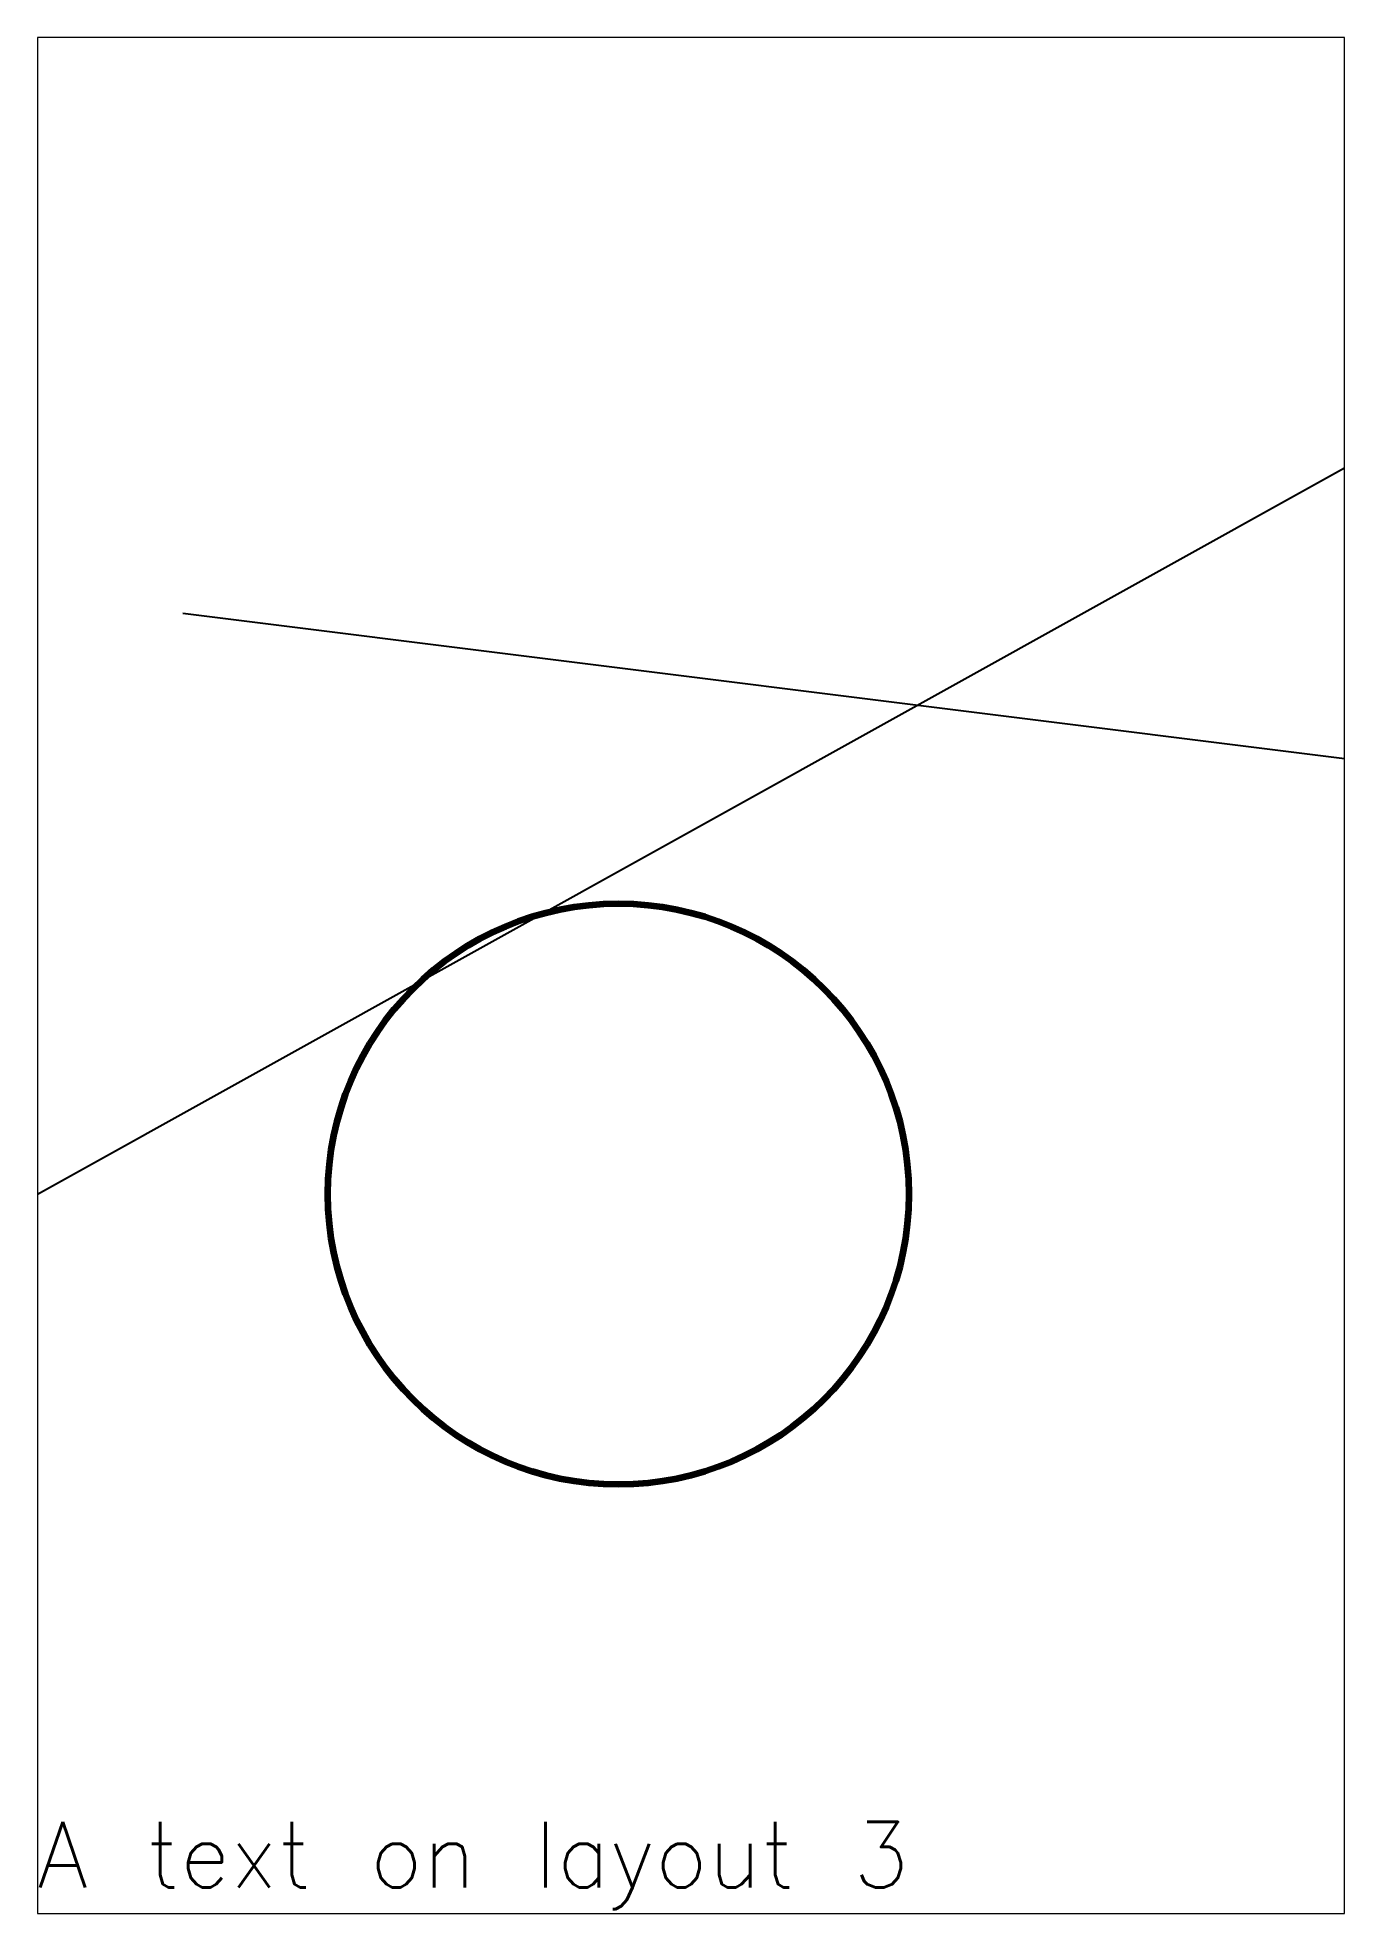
# Paper-space layout 'Portrait Layout' of a CAD drawing. Header units: inches, sheet in millimetres. Extents: x 0 to 200, y 0 to 287.
# The model-space entities are those that its viewports show. They can reach past a viewport. Long polylines and large blocks are cut down to what shows.
import ezdxf

# ---------------------------------------------------------------- set-up
doc = ezdxf.new("R2010")
doc.units = ezdxf.units.IN
doc.header["$MEASUREMENT"] = 0
doc.styles.get("Standard").update_dxf_attribs({"font": 'txt.shx'})

msp = doc.modelspace()

# ---------------------------------------------------------------- linework, layer by layer
at = {"color": 2}
msp.add_line((-4, 0), (5, 5), dxfattribs=at)
at = {"color": 60}
msp.add_line((-3, 4), (5, 3), dxfattribs=at)
at = {"color": 1, "lineweight": 100}
msp.add_circle((0, 0), 2, dxfattribs=at)

psp = doc.layouts.new('Portrait Layout')

# ---------------------------------------------------------------- texts
psp.add_text('A text on layout 3', height=10).set_placement((0, 4))

# ---------------------------------------------------------------- viewports
at = {"layer": '0'}
psp.add_viewport(center=(100, 143.5), size=(200, 287), view_center_point=(0.5, 1.505), view_height=12.915, dxfattribs=at)

doc.saveas('drawing.dxf')
